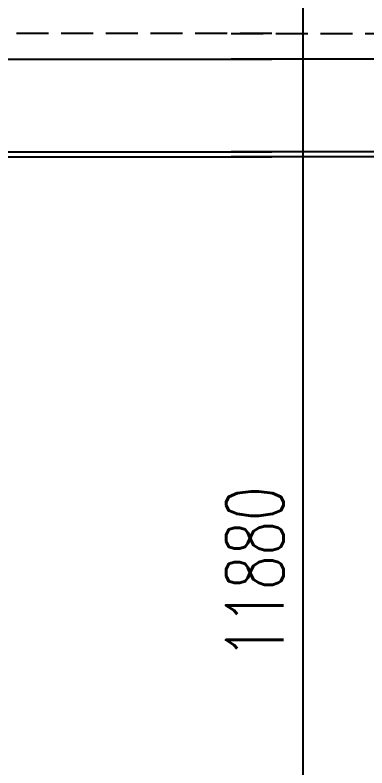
# Model space of a CAD drawing. Extents: x -1201378 to 2367219, y -619313 to 244905.
# Drawn here: x 1546536 to 1549290, y -283337 to -277443 of the extents above; entities that cross this region are included whole.
import ezdxf

# ---------------------------------------------------------------- set-up
doc = ezdxf.new("R2010")
doc.units = 0
doc.header["$LTSCALE"] = 1000
doc.linetypes.add('DASH', pattern=[0.35, 0.25, -0.1])
doc.layers.get('0').update_dxf_attribs({"linetype": 'CONTINUOUS'})
doc.layers.get('Defpoints').update_dxf_attribs({"linetype": 'CONTINUOUS'})
for name, color, linetype in [('FHSGH10105-主梁-04', 7, 'CONTINUOUS'), ('FHSGH10105-主梁-06', 7, 'CONTINUOUS'), ('S-SB', 21, 'CONTINUOUS')]:
    doc.layers.add(name, color=color, linetype=linetype)
doc.layers.add('S-dim', color=81, linetype='CONTINUOUS', lineweight=0)
doc.styles.add('SS1', font='tj-romans1.shx', dxfattribs={"width": 0.7, "bigfont": 'tj-hztxt1.shx'})
doc.dimstyles.new('S-150-ARCHI', dxfattribs={"dimscale": 150, "dimtxt": 3, "dimasz": 2, "dimexe": 2, "dimexo": 2, "dimgap": 1, "dimtad": 1, "dimdec": 0, "dimzin": 0, "dimdsep": 46, "dimtxsty": 'SS1', "dimblk1": 'TT', "dimblk2": 'TT', "dimsah": 1, "dimcen": 1, "dimclrd": 256, "dimclre": 256, "dimclrt": 256, "dimadec": 0, "dimazin": 0, "dimtfac": 1, "dimtdec": 0, "dimtix": 1, "dimtmove": 2, "dimatfit": 0, "dimldrblk": 'TT', "dimfxl": 2, "dimtolj": 1, "dimtzin": 0, "dimarcsym": 0})

# ---------------------------------------------------------------- blocks, each defined once
blk = doc.blocks.new('吊车5')
at = {"color": 6, "linetype": 'DASH'}
blk.add_lwpolyline([(1563769.3, -78840.6), (1555174.3, -78840.6), (1555174.3, -81443.1)], dxfattribs=at)
at = {"layer": 'FHSGH10105-主梁-04', "color": 3, "linetype": 'Continuous'}
blk.add_line((1555299.5, -79040.6), (1563769.3, -79040.6), dxfattribs=at)
at = {"layer": 'FHSGH10105-主梁-06', "color": 3, "linetype": 'Continuous'}
for p, q in [((1555299.5, -79805.6), (1563769.3, -79805.6)), ((1555503.3, -79766.3), (1563769.3, -79766.3))]:
    blk.add_line(p, q, dxfattribs=at)
blk = doc.blocks.new('TT')
blk.add_line((-0.969, 0), (0.969, 0))
at = {"const_width": 0.45}
blk.add_lwpolyline([(-0.442, -0.442), (0.442, 0.442)], dxfattribs=at)
blk = doc.blocks.new('*D6640')
at = {"layer": 'Defpoints', "color": 0, "transparency": 16777216}
for p in [(1547473.5, -275867.7), (1547473.5, -287747.8), (1548787.3, -287747.8)]:
    blk.add_point(p, dxfattribs=at)
at = {"layer": 'S-dim', "lineweight": -2, "transparency": 16777216}
for p, q in [((1547773.5, -275867.7), (1549087.3, -275867.7)), ((1548787.3, -276167.7), (1548787.3, -287447.8)), ((1547773.5, -287747.8), (1549087.3, -287747.8))]:
    blk.add_line(p, q, dxfattribs=at)
at = {"layer": 'S-dim', "lineweight": -2, "transparency": 16777216, "xscale": 300, "yscale": 300, "zscale": 300}
for p, rotation in [((1548787.3, -275867.7), 90), ((1548787.3, -287747.8), 270)]:
    blk.add_blockref('TT', p, dxfattribs=dict(at, rotation=rotation))
at = {"layer": 'S-dim', "transparency": 16777216, "insert": (1548412.3, -281807.8), "char_height": 450, "attachment_point": 5, "rotation": 90, "style": 'SS1'}
blk.add_mtext('\\A1;11880', dxfattribs=at)

msp = doc.modelspace()

# ---------------------------------------------------------------- block references
at = {"layer": 'S-SB'}
msp.add_blockref('吊车5', (-15222.6, -198747.2), dxfattribs=at)
at = {"layer": 'S-SB', "xscale": -1}
msp.add_blockref('吊车5', (3111996, -198747.2), dxfattribs=at)

# ---------------------------------------------------------------- dimensions: what is measured, and where the dimension line sits
at = {"layer": 'S-dim'}
dim = msp.add_linear_dim(base=(1548787.3, -287747.8), p1=(1547473.5, -275867.7), p2=(1547473.5, -287747.8), angle=90, dimstyle='S-150-ARCHI', dxfattribs=at)
dim.commit()
dim.dimension.update_dxf_attribs({"geometry": '*D6640', "text_midpoint": (1548412.3, -281807.8)})

doc.saveas('drawing.dxf')
